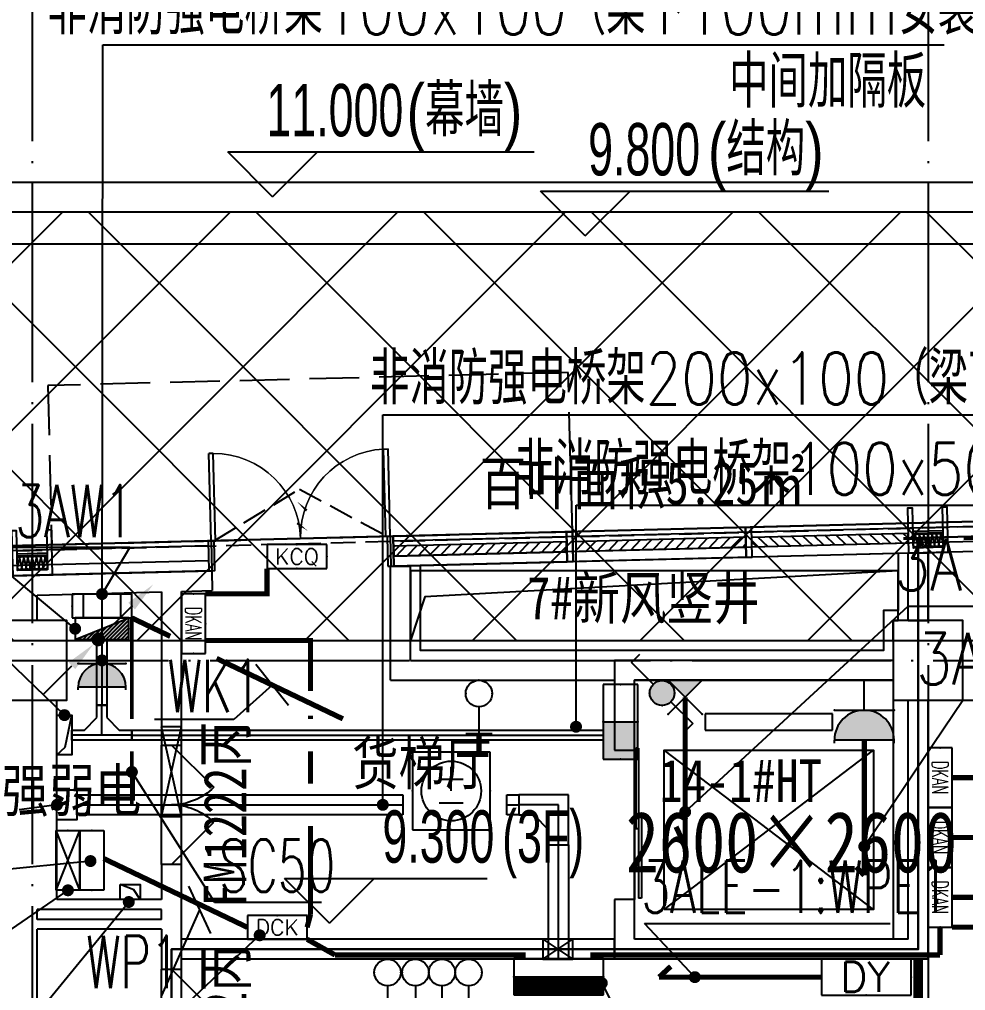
# Model space of a CAD drawing. Extents: x -233336 to 840473, y -28113 to 330904.
# Drawn here: x 32272 to 41776, y 191585 to 201335 of the extents above; entities that cross this region are included whole.
import ezdxf
from ezdxf.enums import TextEntityAlignment as Align
from ezdxf.xclip import XClip

# ---------------------------------------------------------------- set-up
doc = ezdxf.new("R2010")
doc.units = 0
doc.header["$LTSCALE"] = 1000
doc.header["$XCLIPFRAME"] = 2
for name, pattern in [('104-14# 核心筒$0$DOTE', [2.42, 2, -0.2, 0.02, -0.2]), ('14#楼幕墙$0$DASH', [0.35, 0.25, -0.1]), ('DASH', [0.35, 0.25, -0.1]), ('X-104 14#平面$0$$0$DASH', [0.35, 0.25, -0.1]), ('X-104 14#平面$0$DASH', [0.35, 0.25, -0.1])]:
    doc.linetypes.add(name, pattern=pattern)
doc.layers.get('0').update_dxf_attribs({"linetype": 'CONTINUOUS'})
doc.layers.get('Defpoints').update_dxf_attribs({"linetype": 'CONTINUOUS'})
for name, color, linetype in [('104-14# 核心筒$0$02-TEXT_标注', 9, 'CONTINUOUS'), ('104-14# 核心筒$0$A-C_玻璃幕墙', 8, 'CONTINUOUS'), ('104-14# 核心筒$0$A-E_电梯', 8, 'CONTINUOUS'), ('104-14# 核心筒$0$A_AXIS-轴线', 8, '104-14# 核心筒$0$DOTE'), ('104-14# 核心筒$0$A_STR-砌块墙', 7, 'CONTINUOUS'), ('104-14# 核心筒$0$A_STR-砼柱', 8, 'CONTINUOUS'), ('104-14# 核心筒$0$DOOR_FIRE', 8, 'CONTINUOUS'), ('104-14# 核心筒$0$DOOR_FIRE_TEXT', 7, 'CONTINUOUS'), ('14#楼幕墙$0$A-C_玻璃幕墙', 8, 'CONTINUOUS'), ('14#楼幕墙$0$A-C_门', 8, 'CONTINUOUS'), ('CABLETRAY', 130, 'CONTINUOUS'), ('CABLETRAY_DIM', 80, 'CONTINUOUS'), ('CABLETRAY_DOTE', 160, 'CONTINUOUS'), ('DIM-动力', 80, 'CONTINUOUS'), ('DIM-插座', 80, 'CONTINUOUS'), ('DIM-箱柜', 80, 'CONTINUOUS'), ('EQUIP-动力', 80, 'CONTINUOUS'), ('EQUIP-插座', 80, 'CONTINUOUS'), ('EQUIP-照明', 80, 'CONTINUOUS'), ('EQUIP-箱柜', 80, 'CONTINUOUS'), ('LWIRE', 80, 'CONTINUOUS'), ('TEL_LEAD', 80, 'CONTINUOUS'), ('TEL_TEXT', 7, 'CONTINUOUS'), ('WIRE-动力', 50, 'CONTINUOUS'), ('WIRE-动力控制', 160, 'DASH'), ('WIRE-插座', 160, 'CONTINUOUS'), ('X-104 14#平面$0$01-标注_标高', 8, 'CONTINUOUS'), ('X-104 14#平面$0$02-TEXT_房间', 9, 'CONTINUOUS'), ('X-104 14#平面$0$02-TEXT_标注', 9, 'CONTINUOUS'), ('X-104 14#平面$0$A-C_玻璃幕墙', 8, 'CONTINUOUS'), ('X-104 14#平面$0$A-C_窗', 8, 'CONTINUOUS'), ('X-104 14#平面$0$A-C_门', 8, 'CONTINUOUS'), ('X-104 14#平面$0$A-O_屋面', 8, 'CONTINUOUS'), ('X-104 14#平面$0$A-SUR_保温', 8, 'CONTINUOUS'), ('X-104 14#平面$0$A-TECH_电气', 8, 'CONTINUOUS'), ('X-104 14#平面$0$A-TECH_结构', 8, 'CONTINUOUS'), ('X-104 14#平面$0$A_STR-砌块墙', 7, 'CONTINUOUS'), ('X-104 14#平面$0$DUCT-新风管立管', 3, 'CONTINUOUS'), ('X-104 14#平面$0$挡烟垂壁', 5, 'CONTINUOUS')]:
    doc.layers.add(name, color=color, linetype=linetype)
for name, color, linetype, plot in [('104-14# 核心筒$0$04-不打印_辅助线', 8, 'CONTINUOUS', False), ('14#楼幕墙$0$04-不打印_辅助线', 8, 'CONTINUOUS', False), ('X-104 14#平面$0$04-不打印_辅助线', 8, 'CONTINUOUS', False), ('X-104 14#平面$0$降板', 8, 'CONTINUOUS', False)]:
    doc.layers.add(name, color=color, linetype=linetype, plot=plot)
doc.layers.add('X-104 14#平面$0$000套内', color=8, linetype='CONTINUOUS', lineweight=30)
doc.styles.add('104-14# 核心筒$0$_TCH_SPACE', font='STXIHEI.TTF', dxfattribs={"width": 0.8, "height": 5})
doc.styles.add('104-14# 核心筒$0$_TCH_WINDOW', font='STXIHEI.TTF', dxfattribs={"width": 0.8, "height": 3.5})
doc.styles.add('104-14# 核心筒$0$Standard', font='STXIHEI.TTF', dxfattribs={"width": 0.8})
doc.styles.add('_TCH_LABEL', font='COMPLEX', dxfattribs={"bigfont": 'GBCBIG'})
doc.styles.add('_TEL_DIM', font='ROMANS2', dxfattribs={"width": 0.8, "height": 3.5, "bigfont": 'HZDF2'})
doc.styles.get("Standard").update_dxf_attribs({"font": 'GBENOR', "bigfont": 'GBCBIG'})
doc.styles.add('X-104 14#平面$0$_TCH_DIM', font='ros.shx', dxfattribs={"width": 0.8, "bigfont": 'jd.shx'})
doc.styles.add('X-104 14#平面$0$_TCH_SPACE', font='STXIHEI.TTF', dxfattribs={"width": 0.8, "height": 5})
doc.styles.add('X-104 14#平面$0$Standard', font='STXIHEI.TTF', dxfattribs={"width": 0.8})

# ---------------------------------------------------------------- blocks, each defined once
blk = doc.blocks.new('14#楼幕墙$0$A$C678332E3')
blk.add_lwpolyline([(0, 0), (60, 0), (60, 300), (0, 300)], close=True)
blk = doc.blocks.new('14#楼幕墙$0$$LinePat$岩棉板')
at = {"color": 0}
for p, q in [((0, -17), (12, -67)), ((12, -67), (24, -17))]:
    blk.add_line(p, q, dxfattribs=at)
for centre, start, end in [((12, -17), 0, 180), ((0, -67), 270, 0), ((24, -67), 180, 270)]:
    blk.add_arc(centre, 12, start, end, dxfattribs=at)
at = {"layer": 'Defpoints'}
blk.add_point((0, 0.1), dxfattribs=at)
at = {"layer": 'Defpoints', "color": 0}
blk.add_point((24, -84), dxfattribs=at)
blk = doc.blocks.new('*U155')
blk.add_lwpolyline([(300, 0), (0, 0), (0, 150), (300, 150)], close=True)
at = {"color": 8, "xscale": -1.785714284225998, "yscale": 1.782568518697715, "zscale": 1.782568518697715, "rotation": 180}
for p in [(0, 0), (42.9, 0), (85.7, 0), (128.6, 0), (171.4, 0), (214.3, 0), (257.1, 0)]:
    blk.add_blockref('14#楼幕墙$0$$LinePat$岩棉板', p, dxfattribs=at)
blk = doc.blocks.new('14#楼幕墙$0$A$C07E80D9E')
blk.add_lwpolyline([(-350, -50), (-50, -50), (-50, -450), (0, -450), (0, 0), (-400, 0), (-400, -450), (-350, -450)], close=True)
for points in [[(-50, -200), (-350, -200)], [(-50, -220), (-350, -220)]]:
    blk.add_lwpolyline(points)
at = {"layer": '14#楼幕墙$0$A-C_玻璃幕墙', "rotation": 180}
blk.add_blockref('*U155', (-50, -50), dxfattribs=at)
blk = doc.blocks.new('14#楼幕墙$0$A$C140B3602')
for name, p, rotation in [('14#楼幕墙$0$A$C07E80D9E', (24182.5, 16349.2), 180.4441616166542), ('14#楼幕墙$0$A$C07E80D9E', (15182.7, 16279.5), 180.4441616166542), ('14#楼幕墙$0$A$C678332E3', (17152.7, 16294.7), 0.4441616165203613), ('14#楼幕墙$0$A$C678332E3', (18952.6, 16308.7), 0.4441616165203613), ('14#楼幕墙$0$A$C678332E3', (20752.6, 16322.6), 0.4441616165203613), ('14#楼幕墙$0$A$C678332E3', (22552.5, 16336.6), 0.4441616165203613)]:
    blk.add_blockref(name, p, dxfattribs=dict(rotation=rotation))
blk = doc.blocks.new('14#楼幕墙$0$A$C22714246')
at = {"linetype": '14#楼幕墙$0$DASH'}
blk.add_lwpolyline([(1740, 496.5), (870, 0), (0, 496.5)], dxfattribs=at)
at = {"layer": '14#楼幕墙$0$A-C_玻璃幕墙', "color": 1}
blk.add_lwpolyline([(898.6, 122.2, 0, 25, 0), (802.3, 216.5, 0, 0, 0), (900.5, 340.1, 25, 0, 0), (795.7, 422.2, 0, 0, 0)], format="xyseb", dxfattribs=at)
blk = doc.blocks.new('14#楼幕墙$0$$DorLib2D$00000002')
for p, q in [((-0.5, 0), (-0.5, 0.4875)), ((-0.475, 0.4875), (-0.5, 0.4875)), ((-0.475, 0), (-0.475, 0.4875)), ((0.475, 0), (0.475, 0.4875)), ((0.475, 0.4875), (0.5, 0.4875)), ((0.5, 0), (0.5, 0.4875)), ((-0.5, 0), (-0.475, 0)), ((0.5, 0), (0.475, 0))]:
    blk.add_line(p, q)
at = {"lineweight": 13}
for centre, start, end in [((-0.4875, 0), 0, 88.5307), ((0.4875, 0), 91.4693, 180)]:
    blk.add_arc(centre, 0.4875, start, end, dxfattribs=at)
blk = doc.blocks.new('14#楼幕墙')
at = {"layer": '14#楼幕墙$0$A-C_玻璃幕墙'}
for p, q in [((62738.3, 196820), (22065.4, 195794.6)), ((53962.4, 196548.7), (36028.1, 196096.6)), ((53966.1, 196398.8), (36031.8, 195946.7)), ((53968.7, 196298.8), (36034.4, 195846.7)), ((34168.7, 196049.7), (31679.4, 195987)), ((34172.4, 195899.8), (31683.2, 195837)), ((34175, 195799.8), (31685.7, 195737.1))]:
    blk.add_line(p, q, dxfattribs=at)
blk.add_lwpolyline([(120741.8, 216994.6), (99426.9, 222925), (92265.6, 197155.1), (62307.5, 195791.2), (62738.3, 196820), (22065.4, 195794.6), (17309.3, 179208.2), (53491, 179839.8), (52926.6, 177184.7), (83499.8, 178465.9), (82417.6, 175653.6), (109062.3, 173767.9), (119297.3, 188914.5), (117562.9, 189300.5)], close=True, dxfattribs=at)
at = {"layer": '14#楼幕墙$0$A-C_玻璃幕墙', "linetype": '14#楼幕墙$0$DASH', "ltscale": 2}
blk.add_lwpolyline([(37826.2, 196192), (37785.9, 197791.5), (32557.6, 197659.6), (32597.9, 196060.1)], close=True, dxfattribs=at)
at = {"layer": '14#楼幕墙$0$04-不打印_辅助线', "rotation": 181.4441616166519}
blk.add_blockref('14#楼幕墙$0$A$C22714246', (35954.3, 196641.4), dxfattribs=at)
at = {"layer": '14#楼幕墙$0$A-C_玻璃幕墙', "rotation": 1.000000000000248}
blk.add_blockref('14#楼幕墙$0$A$C140B3602', (17309.3, 179208.2), dxfattribs=at)
at = {"layer": '14#楼幕墙$0$A-C_门', "xscale": -1800, "yscale": 1800, "zscale": 100, "rotation": 1.444161616647518}
blk.add_blockref('14#楼幕墙$0$$DorLib2D$00000002', (35097.1, 196123.2), dxfattribs=at)
blk = doc.blocks.new('104-14# 核心筒$0$wrert')
for p, q in [((300, 200), (1900, 2300)), ((300, 2300), (1900, 200)), ((2265, 1890.12), (2100, 1890.12)), ((2100, 1890.12), (2100, 609.88)), ((2265, 609.88), (2265, 1890.12)), ((2100, 609.88), (2265, 609.88))]:
    blk.add_line(p, q)
for points in [[(0, 2600), (2600, 2600), (2600, 0), (0, 0)], [(300, 2300), (1900, 2300), (1900, 200), (300, 200), (300, 2300)]]:
    blk.add_lwpolyline(points, close=True)
blk = doc.blocks.new('104-14# 核心筒$0$$DorLib2D$00000128')
at = {"color": 0}
for points in [[(-0.4909, 0.8502), (-0.4909, 0.7099)], [(0.0491, 0.8502), (-0.4909, 0.8502)], [(0.0491, 0.8502), (0.0491, 0.7099)], [(0.0491, 0.7099), (-0.4909, 0.7099)], [(0.5132, 0.7099), (-0.0268, 0.7099)], [(-0.0268, 0.7099), (-0.0268, 0.5696)], [(0.5132, 0.7099), (0.5132, 0.5696)], [(0.5132, 0.5696), (-0.0268, 0.5696)], [(0.5, 0.5), (-0.5, 0.5)]]:
    blk.add_lwpolyline(points, dxfattribs=at)
blk = doc.blocks.new('104-14# 核心筒$0$$DorLib2D$00000116')
at = {"color": 0}
for p, q in [((-0.5, 0), (-0.1464, 0.3536)), ((0.5, 0), (0.1464, 0.3536))]:
    blk.add_line(p, q, dxfattribs=at)
for centre, start, end in [((-0.5, 0), 0, 45), ((0.5, 0), 135, 180)]:
    blk.add_arc(centre, 0.5, start, end, dxfattribs=at)
blk = doc.blocks.new('_FZHK')
blk.add_lwpolyline([(-0.5, -0.5), (0.5, -0.5), (0.5, 0.5), (-0.5, 0.5)], close=True)
blk = doc.blocks.new('104-14# 核心筒')
at = {"layer": '104-14# 核心筒$0$A-C_玻璃幕墙'}
blk.add_lwpolyline([(82417.6, 175653.6), (83499.8, 178465.9), (52926.6, 177184.7), (53491, 179839.8), (17309.3, 179208.2), (22065.4, 195794.6), (62738.3, 196820), (62307.5, 195791.2), (92265.6, 197155.1), (99426.9, 222925), (120741.8, 216994.6), (117562.9, 189300.5), (119297.3, 188914.5), (109062.3, 173767.9), (82417.6, 175653.6)], dxfattribs=at)
at = {"layer": '104-14# 核心筒$0$A_AXIS-轴线'}
for p, q in [((32400, 228733.6), (32400, 169654.9)), ((41400, 228733.6), (41400, 169654.9)), ((-9370.1, 194900), (120259.9, 194900))]:
    blk.add_line(p, q, dxfattribs=at)
at = {"layer": '104-14# 核心筒$0$A_STR-砌块墙'}
for p, q in [((32347.5, 195753.7), (33797.5, 195790.3)), ((33797.5, 195790.3), (34204.9, 195800.6)), ((34204.9, 195800.6), (34210, 195600.6)), ((31655.8, 195736.3), (32347.5, 195753.7)), ((32450, 195556.3), (33700, 195587.8)), ((33700, 195587.8), (33700, 194050)), ((33900, 195592.8), (34210, 195600.6)), ((33900, 194050), (33900, 195592.8)), ((32450, 195300), (32450, 195556.3)), ((41050, 194900), (38250, 194900)), ((38250, 194900), (38250, 194000)), ((41050, 194700), (38450, 194700)), ((38450, 194000), (38450, 194700)), ((32650, 192500), (32650, 194500)), ((41200, 192100), (41200, 194500)), ((41400, 191900), (41400, 194500)), ((33700, 194050), (33900, 194050)), ((38250, 194000), (38450, 194000)), ((33900, 192850), (33700, 192850)), ((33700, 192850), (33700, 192500)), ((33900, 192450), (33900, 192850)), ((33700, 192500), (32650, 192500)), ((38450, 192500), (38250, 192500)), ((38250, 192500), (38250, 191900)), ((38450, 192100), (38450, 192500)), ((33700, 192400), (32450, 192400)), ((32450, 192300), (32450, 192400)), ((33700, 192300), (33700, 192400)), ((33900, 192250), (33900, 192450)), ((33700, 192300), (32450, 192300)), ((33700, 192200), (32450, 192200)), ((32450, 190300), (32450, 192200)), ((33700, 192200), (33700, 191800)), ((33900, 191800), (33900, 192250)), ((41200, 192100), (38450, 192100)), ((41400, 191900), (38250, 191900)), ((33700, 191800), (33900, 191800))]:
    blk.add_line(p, q, dxfattribs=at)
at = {"layer": '104-14# 核心筒$0$DOOR_FIRE'}
for p, q in [((33700, 192850), (33700, 194050)), ((33900, 192850), (33900, 194050)), ((33700, 190600), (33700, 191800)), ((33900, 190600), (33900, 191800))]:
    blk.add_line(p, q, dxfattribs=at)
at = {"layer": '104-14# 核心筒$0$A-E_电梯', "rotation": 90}
blk.add_blockref('104-14# 核心筒$0$wrert', (41050, 192100), dxfattribs=at)
at = {"layer": '104-14# 核心筒$0$A-E_电梯', "xscale": 1500, "yscale": -200, "zscale": 200, "rotation": 89.9999999999988}
blk.add_blockref('104-14# 核心筒$0$$DorLib2D$00000128', (38350, 193250), dxfattribs=at)
at = {"layer": '104-14# 核心筒$0$A_STR-砼柱', "xscale": 700, "yscale": 800, "zscale": 800}
for p in [(32400, 194900), (41400, 194900)]:
    blk.add_blockref('_FZHK', p, dxfattribs=at)
at = {"layer": '104-14# 核心筒$0$DOOR_FIRE'}
ref = blk.add_blockref('104-14# 核心筒$0$$DorLib2D$00000116', (33800, 193450), dxfattribs=dict(at, xscale=1200, yscale=-1200, zscale=200, rotation=90.00000000036394))
ref.add_attrib('A', 'FM1222丙', (34550.8, 192425.9), dxfattribs={"layer": '104-14# 核心筒$0$DOOR_FIRE_TEXT', "height": 428.14, "rotation": 90, "style": '104-14# 核心筒$0$_TCH_WINDOW', "width": 0.8})
ref = blk.add_blockref('104-14# 核心筒$0$$DorLib2D$00000116', (33800, 191200), dxfattribs=dict(at, xscale=1200, yscale=-1200, zscale=200, rotation=90.00000000036401))
ref.add_attrib('A', 'FM1222丙', (34550.8, 190175.9), dxfattribs={"layer": '104-14# 核心筒$0$DOOR_FIRE_TEXT', "height": 428.14, "rotation": 90, "style": '104-14# 核心筒$0$_TCH_WINDOW', "width": 0.8})
at = {"layer": '104-14# 核心筒$0$02-TEXT_标注', "style": '104-14# 核心筒$0$Standard', "width": 0.8}
for s, p in [('强弱电', (32096.3, 193380.6)), ('14-1#HT', (38701.9, 193478.8))]:
    blk.add_text(s, height=428.14, dxfattribs=at).set_placement(p)
at = {"layer": '104-14# 核心筒$0$04-不打印_辅助线', "style": '104-14# 核心筒$0$_TCH_SPACE', "width": 0.8}
blk.add_text('2600×2600', height=611.63, dxfattribs=at).set_placement((38363.2, 192771.6))
blk = doc.blocks.new('*U61')
h = blk.add_hatch()
h.set_pattern_fill('ANSI31', color=256, scale=50)
h.set_pattern_definition([(45, (-56212.376, 120006.8), (-56.1266, 56.1266), [])])
h.paths.add_polyline_path([(-1740, 100), (0, 100), (0, 200), (-1740, 200)])
for points in [[(-1740, 0), (0, 0), (0, 300), (-1740, 300)], [(-1740, 100), (0, 100), (0, 200), (-1740, 200)]]:
    blk.add_lwpolyline(points, close=True)
blk = doc.blocks.new('*U62')
h = blk.add_hatch()
h.set_pattern_fill('ANSI31', color=256, scale=50)
h.set_pattern_definition([(45, (-56042.376, 120006.8), (-56.1266, 56.1266), [])])
h.paths.add_polyline_path([(-1570, 100), (0, 100), (0, 200), (-1570, 200)])
for points in [[(-1570, 0), (0, 0), (0, 300), (-1570, 300)], [(-1570, 100), (0, 100), (0, 200), (-1570, 200)]]:
    blk.add_lwpolyline(points, close=True)
blk = doc.blocks.new('*U98')
blk.add_lwpolyline([(200, 0), (200, 900), (0, 900), (0, 0), (200, 0), (0, 900), (0, 0), (200, 900)])
blk = doc.blocks.new('*U95')
blk.add_lwpolyline([(200, 0), (200, 300), (0, 300), (0, 0), (200, 0), (0, 300), (0, 0), (200, 300)])
blk = doc.blocks.new('X-104 14#平面$0$dd')
at = {"layer": 'X-104 14#平面$0$A-TECH_电气'}
blk.add_blockref('*U98', (33762.7, -105765.6), dxfattribs=at)
at = {"layer": 'X-104 14#平面$0$A-TECH_电气', "rotation": 270}
blk.add_blockref('*U95', (37594.1, -107000), dxfattribs=at)
blk = doc.blocks.new('X-104 14#平面$0$$DorLib2D$00000002')
for p, q in [((-0.5, 0), (-0.5, 0.4875)), ((-0.475, 0.4875), (-0.5, 0.4875)), ((-0.475, 0), (-0.475, 0.4875)), ((0.475, 0), (0.475, 0.4875)), ((0.475, 0.4875), (0.5, 0.4875)), ((0.5, 0), (0.5, 0.4875)), ((-0.5, 0), (-0.475, 0)), ((0.5, 0), (0.475, 0))]:
    blk.add_line(p, q)
at = {"lineweight": 13}
for centre, start, end in [((-0.4875, 0), 0, 88.5307), ((0.4875, 0), 91.4693, 180)]:
    blk.add_arc(centre, 0.4875, start, end, dxfattribs=at)
blk = doc.blocks.new('X-104 14#平面')
at = {"layer": 'X-104 14#平面$0$降板'}
h = blk.add_hatch(dxfattribs=at)
h.set_pattern_fill('ANSI37', color=256, scale=750)
h.set_pattern_definition([(45, (0, 0), (-841.899, 841.899), []), (135, (0, 0), (-841.899, -841.899), [])])
h.paths.add_polyline_path([(89162.1, 208711.5), (77269.5, 199400), (23400, 199400), (23400, 195100), (77400, 195100), (77400, 194900), (95400, 194900), (95400, 203900.1), (95192.4, 203900), (96001.6, 206808.6)])
blk.add_line((32050, 194900), (32750, 194900))
at = {"layer": 'X-104 14#平面$0$000套内'}
blk.add_lwpolyline([(59650, 177616.6), (53113.6, 177342.7), (53676.9, 179993), (17509.3, 179361.7), (21061.6, 191750), (22050, 191750), (22050, 186000), (23450, 186000), (23450, 184600), (29250, 184600), (29250, 186000), (33800, 186000), (33800, 192000), (41300, 192000), (41300, 196129.5), (59650, 196592.1)], close=True, dxfattribs=at)
at = {"layer": 'X-104 14#平面$0$01-标注_标高'}
for p, q in [((34816, 199554.5), (34366, 200004.5)), ((34366, 200004.5), (37441.2, 200004.5)), ((34816, 199554.5), (35266, 200004.5)), ((37956, 199162), (37506, 199612)), ((37506, 199612), (40402.5, 199612)), ((37956, 199162), (38406, 199612)), ((35386.5, 192262), (34936.5, 192712)), ((34936.5, 192712), (36971.3, 192712)), ((35386.5, 192262), (35836.5, 192712))]:
    blk.add_line(p, q, dxfattribs=at)
at = {"layer": 'X-104 14#平面$0$04-不打印_辅助线'}
blk.add_lwpolyline([(89162.1, 208711.5), (77269.5, 199400), (23400, 199400), (23400, 195100), (77400, 195100), (77400, 194900), (95400, 194900), (95400, 203900.1), (95192.4, 203900), (96001.6, 206808.6)], close=True, dxfattribs=at)
at = {"layer": 'X-104 14#平面$0$A-C_玻璃幕墙'}
for points in [[(82417.6, 175653.6), (83499.8, 178465.9), (52926.6, 177184.7), (53491, 179839.8), (17309.3, 179208.2), (22065.4, 195794.6), (62738.3, 196820), (62307.5, 195791.2), (92265.6, 197155.1), (99426.9, 222925), (120741.8, 216994.6), (117562.9, 189300.5), (119297.3, 188914.5), (109062.3, 173767.9), (82417.6, 175653.6)], [(34197.4, 196100.5), (34204.9, 195800.6)], [(35996.8, 196145.8), (36004.4, 195845.9)]]:
    blk.add_lwpolyline(points, dxfattribs=at)
at = {"layer": 'X-104 14#平面$0$A-O_屋面', "ltscale": 5}
blk.add_line((8392.2, 199700), (67250, 199700), dxfattribs=at)
blk.add_lwpolyline([(67250, 199080), (23400, 199080)], dxfattribs=at)
at = {"layer": 'X-104 14#平面$0$A-SUR_保温'}
blk.add_lwpolyline([(41100, 195979.4), (41100, 195400), (40950, 195400), (40950, 195000), (36300, 195000), (36300, 195845.9)], dxfattribs=at)
at = {"layer": 'X-104 14#平面$0$A-TECH_结构', "linetype": 'X-104 14#平面$0$$0$DASH'}
blk.add_lwpolyline([(108910.7, 174079.4), (118802, 188717.3), (117234.1, 189066.3), (120414.6, 216774.3), (99635.6, 222555.6), (95312.9, 207000.2), (89162.1, 208711.5), (77269.5, 199400), (8635.1, 199400), (5919.8, 186625.4), (-2502.5, 188415.7), (-5635.8, 173674.9), (40532.1, 175690.6), (40199.6, 173602.3), (83848.5, 175853.1)], close=True, dxfattribs=at)
blk.add_lwpolyline([(82521.6, 175784.7), (83573.8, 178519), (52988.9, 177237.3), (53553, 179890.9), (17376, 179259.4), (22103.3, 195745.6), (62662.4, 196768.1), (62230.9, 195737.7), (92304.1, 197106.8), (95072, 207067.2)], dxfattribs=at)
at = {"layer": 'X-104 14#平面$0$A_STR-砌块墙'}
for p, q in [((41200, 195300), (41200, 195979.4)), ((41200, 195979.4), (41400, 195979.4)), ((41400, 195300), (41400, 195979.4)), ((36000, 194700), (36000, 195845.9)), ((36000, 195845.9), (36200, 195845.9)), ((36200, 194900), (36200, 195845.9)), ((41200, 195300), (41400, 195300)), ((36200, 194900), (38250, 194900)), ((38250, 194900), (38250, 194700)), ((36000, 194700), (38250, 194700)), ((38250, 192100), (33900, 192100)), ((33900, 191900), (33900, 192100)), ((38250, 191900), (38250, 192100)), ((38250, 191900), (33900, 191900))]:
    blk.add_line(p, q, dxfattribs=at)
at = {"layer": 'X-104 14#平面$0$DUCT-新风管立管'}
blk.add_lwpolyline([(41100, 195800), (36200, 195800), (36200, 195100), (41050, 195100), (41050, 195300), (41100, 195300), (41100, 195800), (36344.6, 195537.4), (36200, 195100)], dxfattribs=at)
at = {"layer": 'X-104 14#平面$0$挡烟垂壁', "linetype": 'X-104 14#平面$0$DASH', "ltscale": 2, "const_width": 100}
blk.add_lwpolyline([(41300, 191900), (41300, 186300)], dxfattribs=at)
ref = blk.add_blockref('104-14# 核心筒', (0, 0))
XClip(ref).set_block_clipping_path([(-38664.3623821461, -25500), (139216.5485069363, 330900)])
for name, p in [('X-104 14#平面$0$dd', (-62.7, 299100)), ('14#楼幕墙', (0, 0))]:
    blk.add_blockref(name, p)
at = {"layer": 'X-104 14#平面$0$A-C_窗', "xscale": -1, "rotation": 1.444161616549531}
blk.add_blockref('*U62', (39633.2, 195937.4), dxfattribs=at)
at = {"layer": 'X-104 14#平面$0$A-C_窗', "rotation": 1.444161616544131}
for p in [(37773.8, 195890.5), (39573.2, 195935.9)]:
    blk.add_blockref('*U61', p, dxfattribs=at)
at = {"layer": 'X-104 14#平面$0$A-C_门', "xscale": 1800, "yscale": 1800, "zscale": 100, "rotation": 1.444161616647469}
blk.add_blockref('X-104 14#平面$0$$DorLib2D$00000002', (35097.1, 196123.2), dxfattribs=at)
at = {"layer": 'X-104 14#平面$0$01-标注_标高', "color": 7, "style": 'X-104 14#平面$0$_TCH_DIM'}
for s, height, width, p in [('11.000', 525, 0.64, (34754, 200162)), ('(幕墙)', 520.93, 0.8, (36161, 200162)), ('9.800', 525, 0.64, (37985, 199769.5)), ('(结构)', 520.93, 0.8, (39188, 199769.5)), ('9.300', 525, 0.64, (35918.3, 192869.5)), ('(3F)', 525, 0.64, (37121.3, 192869.5))]:
    blk.add_text(s, height=height, dxfattribs=dict(at, width=width)).set_placement(p)
at = {"layer": 'X-104 14#平面$0$02-TEXT_房间', "style": 'X-104 14#平面$0$_TCH_SPACE', "width": 0.8}
blk.add_text('货梯厅', height=428.14, dxfattribs=at).set_placement((35613.5, 193652.1))
at = {"layer": 'X-104 14#平面$0$02-TEXT_标注', "style": 'X-104 14#平面$0$Standard', "width": 0.8}
blk.add_text('7#新风竖井', height=428.14, dxfattribs=at).set_placement((37371.8, 195313.6))
at = {"layer": 'X-104 14#平面$0$04-不打印_辅助线', "style": 'X-104 14#平面$0$Standard', "width": 0.8}
blk.add_text('百叶面积5.25㎡', height=428.14, dxfattribs=at).set_placement((36895.1, 196465))
blk = doc.blocks.new('*X5')
at = {"color": 0}
for p, q in [((-250, 32.8), (-182.8, 100)), ((-250, 68.2), (-218.2, 100)), ((-247.5, 0), (-147.5, 100)), ((-212.1, 0), (-112.1, 100)), ((-176.8, 0), (-76.8, 100)), ((-141.4, 0), (-41.4, 100)), ((-106.1, 0), (-6.1, 100)), ((-70.7, 0), (29.3, 100)), ((-35.4, 0), (64.6, 100)), ((0, 0), (100, 100)), ((35.4, 0), (135.4, 100)), ((70.7, 0), (170.7, 100)), ((106.1, 0), (206.1, 100)), ((141.4, 0), (241.4, 100)), ((176.8, 0), (250, 73.2)), ((212.1, 0), (250, 37.9)), ((247.5, 0), (250, 2.5))]:
    blk.add_line(p, q, dxfattribs=at)
blk = doc.blocks.new('$equip$00001414')
for p, q in [((0.75, 0.6), (-0.75, 0.6)), ((-0.75, 0.6), (-0.75, 0)), ((0.75, 0), (0.75, 0.6)), ((-0.75, 0.3), (0.75, 0.3)), ((-0.75, 0), (0.75, 0))]:
    blk.add_line(p, q)
at = {"const_width": 0.3}
blk.add_lwpolyline([(-0.75, 0.15), (0.75, 0.15)], dxfattribs=at)
for p in [(0, 0.6), (-0.75, 0.3), (0.75, 0.3), (0, 0)]:
    blk.add_point(p)
at = {"xscale": 0.00300000000061118, "yscale": 0.00300000000061118, "zscale": 0.00300000000061118}
blk.add_blockref('*X5', (0, 0), dxfattribs=at)
at = {"style": '_TCH_LABEL', "flags": 9}
blk.add_attdef('A', (0, 0), '', height=0.00002, dxfattribs=at)
blk = doc.blocks.new('$equip$00001344')
for p, q in [((0.65, 0.65), (-0.65, 0.65)), ((-0.65, 0.65), (-0.65, -0.65)), ((0.65, -0.65), (0.65, 0.65)), ((0, 0), (0, 0.4)), ((-0.2, 0.2), (0.2, 0.2)), ((-0.2, -0.2), (0.2, -0.2)), ((-0.65, -0.65), (0.65, -0.65))]:
    blk.add_line(p, q)
blk.add_circle((0, 0), 0.5)
for p in [(0, 0.65), (-0.65, 0), (0.65, 0), (0, -0.65)]:
    blk.add_point(p)
at = {"flags": 9}
blk.add_attdef('A', (0, 0), '', height=0.00002, dxfattribs=at)
blk = doc.blocks.new('$equip$00002672')
for p, q in [((0.222, 0.889), (-0.222, 0.889)), ((0, 0.444), (0, 0.889))]:
    blk.add_line(p, q)
blk.add_circle((0, 0.222), 0.222)
for p in [(0, 0.889), (-0.222, 0.222), (0.222, 0.222), (0, 0)]:
    blk.add_point(p)
at = {"color": 7, "style": '_TEL_DIM', "flags": 1}
for tag in ['A', 'REMARK']:
    blk.add_attdef(tag, text='', height=0.00002, dxfattribs=at).set_placement((0, 0), align=Align.MIDDLE_CENTER)
blk = doc.blocks.new('*X30')
at = {"color": 0}
for p, q in [((35.4, 0), (225.6, 190.2)), ((-106.1, 0), (-10.1, 96)), ((-70.7, 0), (48.8, 119.5)), ((-35.4, 0), (107.7, 143.1)), ((0, 0), (166.7, 166.7)), ((70.7, 0), (250, 179.3)), ((106.1, 0), (250, 143.9)), ((141.4, 0), (250, 108.6)), ((-247.5, 0), (-245.8, 1.7)), ((-212.1, 0), (-186.9, 25.2)), ((-176.8, 0), (-128, 48.8)), ((-141.4, 0), (-69, 72.4)), ((176.8, 0), (250, 73.2)), ((212.1, 0), (250, 37.9)), ((247.5, 0), (250, 2.5))]:
    blk.add_line(p, q, dxfattribs=at)
blk = doc.blocks.new('$equip$00001425')
for p, q in [((-0.75, 0), (0.75, 0.6)), ((0.75, 0.6), (-0.75, 0.6)), ((-0.75, 0.6), (-0.75, 0)), ((0.75, 0), (0.75, 0.6)), ((-0.75, 0), (0.75, 0))]:
    blk.add_line(p, q)
for p in [(0, 0.6), (-0.75, 0.3), (0.75, 0.3), (0, 0)]:
    blk.add_point(p)
blk.add_solid([(-0.75, 0), (0.75, 0), (0.75, 0.6)])
at = {"xscale": 0.00300000000061118, "yscale": 0.00300000000061118, "zscale": 0.00300000000061118}
blk.add_blockref('*X30', (0, 0), dxfattribs=at)
at = {"style": '_TCH_LABEL', "flags": 9}
blk.add_attdef('A', (0, 0), '', height=0.00002, dxfattribs=at)
blk = doc.blocks.new('$equip$00001418')
for p, q in [((-0.292, 1.25), (-0.292, 0)), ((0.292, 1.25), (-0.292, 1.25)), ((0.292, 0), (0.292, 1.25)), ((-0.292, 0.625), (0.292, 0.625)), ((-0.292, 0), (0.292, 0))]:
    blk.add_line(p, q)
for p in [(0, 1.25), (-0.292, 0.625), (0.292, 0.625), (0, 0)]:
    blk.add_point(p)
blk.add_solid([(-0.292, 0.625), (0.292, 0.625), (-0.292, 0), (0.292, 0)])
at = {"style": '_TCH_LABEL', "flags": 9}
blk.add_attdef('A', (0, 0), '', height=0.00002, dxfattribs=at)
blk = doc.blocks.new('$equip$00001237')
for p, q in [((-0.5, 1.05), (-0.5, 1)), ((-0.5, 1), (0.5, 1)), ((0.5, 1.05), (0.5, 1)), ((0.5, 0.5), (-0.5, 0.5)), ((0, 0.5), (0, 0))]:
    blk.add_line(p, q)
blk.add_arc((0, 1), 0.5, 180, 0)
for p in [(0, 1), (-0.5, 0.5), (0.5, 0.5), (0, 0)]:
    blk.add_point(p)
for points in [[(0.433, 0.75), (-0.433, 0.75), (0.5, 1), (-0.5, 1)], [(0.25, 0.567), (-0.25, 0.567), (0.433, 0.75), (-0.433, 0.75)], [(0, 0.5), (0, 0.5), (0.25, 0.567), (-0.25, 0.567)]]:
    blk.add_solid(points)
at = {"flags": 9}
blk.add_attdef('A', (0, 0), '', height=0.00002, dxfattribs=at)
blk = doc.blocks.new('$equip$00001154')
for p, q in [((0, 0.283), (0, -0.283)), ((0, 0.283), (0.566, -0.283)), ((0.566, 0.283), (0, -0.283))]:
    blk.add_line(p, q)
for p in [(0.566, 0.283), (0, 0.004), (0.283, 0), (0.566, -0.283)]:
    blk.add_point(p)
blk.add_solid([(0, -0.283), (0.283, 0), (0, 0.283)])
at = {"layer": 'TEL_TEXT', "style": '_TEL_DIM', "flags": 1}
blk.add_attdef('A', text='', height=0.00002, dxfattribs=at).set_placement((0, 0), align=Align.MIDDLE_CENTER)
blk = doc.blocks.new('$equip$00001208')
for p, q in [((0.147, 0.356), (0.512, 0.72)), ((0.512, 0.72), (0.653, 0.579)), ((-0.147, 0.061), (-0.512, -0.304)), ((-0.512, -0.304), (-0.653, -0.162))]:
    blk.add_line(p, q)
blk.add_circle((0, 0.208), 0.208)
for points in [[(-0.104, 0.389), (0.104, 0.389), (-0.18, 0.312), (0.18, 0.312)], [(0, 0.417), (0, 0.417), (-0.104, 0.389), (0.104, 0.389)], [(-0.18, 0.312), (0.18, 0.312), (-0.208, 0.208), (0.208, 0.208)], [(-0.18, 0.104), (0.18, 0.104), (-0.208, 0.208), (0.208, 0.208)], [(-0.104, 0.028), (0.104, 0.028), (-0.18, 0.104), (0.18, 0.104)], [(0, 0), (0, 0), (-0.104, 0.028), (0.104, 0.028)]]:
    blk.add_solid(points)
at = {"layer": 'EQUIP-照明'}
for p in [(0, 0.417), (-0.208, 0.208), (0.208, 0.208), (0, 0)]:
    blk.add_point(p, dxfattribs=at)
at = {"layer": 'EQUIP-照明', "flags": 9}
blk.add_attdef('A', (0, 0), '', height=0.00002, dxfattribs=at)
blk = doc.blocks.new('$equip$00001424')
for p, q in [((-0.75, 0), (0.75, 0.6)), ((-0.75, 0.6), (0.75, 0)), ((0.75, 0.6), (-0.75, 0.6)), ((-0.75, 0.6), (-0.75, 0)), ((0.75, 0), (0.75, 0.6)), ((-0.75, 0), (0.75, 0))]:
    blk.add_line(p, q)
for p in [(0, 0.6), (-0.75, 0.3), (0.75, 0.3), (0, 0)]:
    blk.add_point(p)
at = {"style": '_TCH_LABEL', "flags": 9}
blk.add_attdef('A', (0, 0), '', height=0.00002, dxfattribs=at)
blk = doc.blocks.new('$equip$00001413')
for p, q in [((0.75, 0.6), (-0.75, 0.6)), ((-0.75, 0.6), (-0.75, 0)), ((0.75, 0), (0.75, 0.6)), ((-0.75, 0), (0.75, 0))]:
    blk.add_line(p, q)
for p in [(0, 0.6), (-0.75, 0.3), (0.75, 0.3), (0, 0)]:
    blk.add_point(p)
at = {"style": '_TCH_LABEL', "flags": 9}
blk.add_attdef('A', (0, 0), '', height=0.00002, dxfattribs=at)
blk = doc.blocks.new('$equip$00001428')
for p, q in [((0.75, 0.6), (-0.75, 0.6)), ((-0.75, 0.6), (-0.75, 0)), ((-0.469, 0.6), (-0.469, 0)), ((0.469, 0.6), (0.469, 0)), ((0.75, 0), (0.75, 0.6)), ((-0.75, 0), (0.75, 0))]:
    blk.add_line(p, q)
for p in [(0, 0.6), (-0.75, 0.3), (0.75, 0.3), (0, 0)]:
    blk.add_point(p)
at = {"style": '_TCH_LABEL', "flags": 9}
blk.add_attdef('A', (0, 0), '', height=0.00002, dxfattribs=at)
blk = doc.blocks.new('$TelecSys$00000081')
for p, q in [((0.104, 0.104), (0.104, 0.104)), ((-0.104, -0.104), (-0.104, -0.104)), ((-1.15, -1.15), (-0.55, -0.55))]:
    blk.add_line(p, q)
at = {"const_width": 0.142}
blk.add_lwpolyline([(0.071, 0, 1), (-0.071, 0, 1)], format="xyb", close=True, dxfattribs=at)
blk.add_solid([(-0.62, -0.48), (-0.48, -0.62), (-0.1, -0.1)])
at = {"width": 0.8, "flags": 9}
blk.add_attdef('A', (0, 0), '', height=0.00002, rotation=180, dxfattribs=at)
blk = doc.blocks.new('$TelecSys$00000079')
for p, q in [((0.7, 0.7), (0, 0)), ((0.104, 0.104), (0.104, 0.104)), ((-0.104, -0.104), (-0.104, -0.104))]:
    blk.add_line(p, q)
at = {"const_width": 0.142}
blk.add_lwpolyline([(-0.071, 0, 1), (0.071, 0, 1)], format="xyb", close=True, dxfattribs=at)
blk.add_solid([(0.63, 0.77), (0.77, 0.63), (1.15, 1.15)])
at = {"width": 0.8, "flags": 9}
blk.add_attdef('A', (0, 0), '', height=0.00002, dxfattribs=at)
blk = doc.blocks.new('$equip$00001816')
for p, q in [((0.75, 0.6), (-0.75, 0.6)), ((-0.75, 0.6), (-0.75, 0)), ((0.75, 0), (0.75, 0.6)), ((-0.75, 0), (0.75, 0))]:
    blk.add_line(p, q)
for p in [(0, 0.6), (-0.75, 0.3), (0.75, 0.3), (0, 0)]:
    blk.add_point(p)
at = {"color": 7, "style": '_TEL_DIM'}
blk.add_attdef('$TEXT$', text='', height=0.4, dxfattribs=at).set_placement((0, 0.3), align=Align.MIDDLE_CENTER)
at = {"color": 7, "style": '_TEL_DIM', "flags": 1}
blk.add_attdef('A', text='', height=0.00002, dxfattribs=at).set_placement((0, 0), align=Align.MIDDLE_CENTER)
blk = doc.blocks.new('$equip_U$00000398(HT0787)')
at = {"color": 3}
for p, q in [((0.75, 0.6), (-0.75, 0.6)), ((-0.75, 0.6), (-0.75, 0)), ((0.75, 0), (0.75, 0.6)), ((-0.75, 0), (0.75, 0))]:
    blk.add_line(p, q, dxfattribs=at)
for p in [(0, 0.6), (-0.75, 0.3), (0.75, 0.3)]:
    blk.add_point(p)
at = {"color": 7, "style": '_TEL_DIM'}
blk.add_attdef('$TEXT$', text='', height=0.5, dxfattribs=at).set_placement((0.016, 0.296), align=Align.MIDDLE_CENTER)
at = {"color": 7, "style": '_TEL_DIM', "flags": 1}
for tag in ['A', 'REMARK']:
    blk.add_attdef(tag, text='', height=0.000025, dxfattribs=at).set_placement((0, 0), align=Align.MIDDLE_CENTER)

msp = doc.modelspace()

# ---------------------------------------------------------------- linework, layer by layer
at = {"layer": 'CABLETRAY'}
for p, q in [((33050, 194450.5), (33050, 195110)), ((33050, 195110), (33150, 195110)), ((33150, 195110), (33150, 194450.5)), ((33150, 194450.5), (33050, 194450.5)), ((33050, 194325.5), (33050, 194450.5)), ((33050, 194450.5), (33150, 194450.5)), ((33150, 194450.5), (33150, 194325.5)), ((32925, 194200.5), (33050, 194325.5)), ((33150, 194325.5), (33275, 194200.5)), ((32800, 194100.5), (32800, 194200.5)), ((32800, 194200.5), (32925, 194200.5)), ((33275, 194200.5), (33400, 194200.5)), ((33400, 194100.5), (33400, 194200.5)), ((33400, 194200.5), (38134.8, 194200.5)), ((33400, 194200.5), (33400, 194100.5)), ((38134.8, 194200.5), (38134.8, 194100.5)), ((33400, 194100.5), (32800, 194100.5)), ((38134.8, 194100.5), (33400, 194100.5)), ((32850, 193350), (32850, 193550)), ((32850, 193550), (32970.1, 193550)), ((32970.1, 193550), (32970.1, 193350)), ((32970.1, 193350), (32970.1, 193550)), ((32970.1, 193550), (36123.5, 193550)), ((36123.5, 193550), (36123.5, 193350)), ((37167.3, 193350), (37167.3, 193550)), ((37167.3, 193550), (37288.2, 193550)), ((37288.2, 193550), (37288.2, 193350)), ((37788.2, 193550), (37288.2, 193550)), ((37288.2, 193550), (37288.2, 193350)), ((37788.2, 193050), (37788.2, 193550)), ((32970.1, 193350), (32850, 193350)), ((36123.5, 193350), (32970.1, 193350)), ((37288.2, 193350), (37167.3, 193350)), ((37288.2, 193350), (37438.2, 193350)), ((37438.2, 193350), (37588.2, 193200)), ((37588.2, 193200), (37588.2, 193050)), ((37588.2, 193050), (37788.2, 193050)), ((37588.2, 191904), (37588.2, 193050)), ((37588.2, 193050), (37788.2, 193050)), ((37788.2, 193050), (37788.2, 191904)), ((37788.2, 191904), (37588.2, 191904))]:
    msp.add_line(p, q, dxfattribs=at)
at = {"layer": 'CABLETRAY_DIM'}
for p, q in [((33102.2, 194900), (33109.1, 201079)), ((33109.1, 201079), (41562, 201079)), ((35922.3, 193450), (35922.3, 197365.7)), ((35922.3, 197365.7), (44801.2, 197365.7)), ((37863.2, 194233.9), (37863.2, 196458.4)), ((37863.2, 196458.4), (45974.2, 196458.4)), ((32650, 193450), (32269.6, 193398.7))]:
    msp.add_line(p, q, dxfattribs=at)
at = {"layer": 'CABLETRAY_DIM', "const_width": 60}
for points in [[(33102.2, 194870, 1), (33102.3, 194930, 1)], [(37863.2, 194203.9, 1), (37863.2, 194263.9, 1)], [(32679.7, 193454, 1), (32620.3, 193446, 1)], [(35922.3, 193420, 1), (35922.3, 193480, 1)]]:
    msp.add_lwpolyline(points, format="xyb", close=True, dxfattribs=at)
at = {"layer": 'CABLETRAY_DOTE'}
for p, q in [((33100, 195110), (33100, 194450.5)), ((33100, 194150.5), (33100, 194450.5)), ((33400, 194150.5), (32800, 194150.5)), ((33400, 194150.5), (38134.8, 194150.5)), ((32850, 193450), (32970.1, 193450)), ((32970.1, 193450), (36123.5, 193450)), ((37167.3, 193450), (37288.2, 193450)), ((37688.2, 193450), (37288.2, 193450)), ((37688.2, 193050), (37688.2, 193450)), ((37688.2, 191904), (37688.2, 193050))]:
    msp.add_line(p, q, dxfattribs=at)
at = {"layer": 'DIM-动力', "color": 80}
for p, q in [((33402.2, 193779.8), (34231.9, 192472.5)), ((34231.9, 192472.5), (35305.2, 192472.5)), ((34685.5, 192140), (32151, 189758.3))]:
    msp.add_line(p, q, dxfattribs=at)
at = {"layer": 'DIM-动力', "color": 80, "const_width": 60}
for points in [[(33386.1, 193805.2, 1), (33418.3, 193754.5, 1)], [(34707.4, 192160.5, 1), (34663.7, 192119.5, 1)]]:
    msp.add_lwpolyline(points, format="xyb", close=True, dxfattribs=at)
at = {"layer": 'DIM-插座', "color": 80}
for p, q in [((38959.8, 193378.3), (41200, 195444.4)), ((41200, 195444.4), (44312.7, 195444.4)), ((34975.3, 194447.6), (34647.1, 194857.4)), ((40758.1, 193031.7), (41750, 194500)), ((41750, 194500), (44588.2, 194500)), ((33971.6, 192632.6), (34193.4, 192156.7)), ((39056.5, 191720), (38550.6, 192260.1)), ((38550.6, 192260.1), (41019.2, 192260.1))]:
    msp.add_line(p, q, dxfattribs=at)
for points in [[(34811.2, 194652.5), (34425.4, 194306.6)], [(34425.4, 194306.6), (33628.3, 194306.6)], [(34082.5, 192394.6), (33700, 191535.4)]]:
    msp.add_lwpolyline(points, dxfattribs=at)
at = {"layer": 'DIM-插座', "color": 80, "const_width": 60}
for points in [[(38937.7, 193357.9, 1), (38981.8, 193398.6, 1)], [(40741.3, 193006.9, 1), (40774.9, 193056.6, 1)], [(39077, 191698.1, 1), (39036, 191741.9, 1)]]:
    msp.add_lwpolyline(points, format="xyb", close=True, dxfattribs=at)
at = {"layer": 'DIM-箱柜'}
for p, q in [((32832.2, 195218), (31823, 196053.1)), ((32725, 194350.5), (31665, 195370.8)), ((32986.5, 192885.4), (31635.8, 192748.5)), ((32760, 192591.8), (31795.1, 191930.8)), ((33370.8, 192474.2), (32250, 191104.4)), ((38122.3, 191660), (38742.4, 190435.4))]:
    msp.add_line(p, q, dxfattribs=at)
at = {"layer": 'DIM-箱柜', "const_width": 60}
for points in [[(32855.3, 195198.9, 1), (32809.1, 195237.1, 1)], [(32746.6, 194329.7, 1), (32703.4, 194371.3, 1)], [(33016.3, 192888.4, 1), (32956.6, 192882.3, 1)], [(32784.7, 192608.8, 1), (32735.3, 192574.9, 1)], [(33389.8, 192497.4, 1), (33351.8, 192450.9, 1)], [(38108.7, 191686.8, 1), (38135.8, 191633.2, 1)]]:
    msp.add_lwpolyline(points, format="xyb", close=True, dxfattribs=at)
at = {"layer": 'EQUIP-箱柜'}
for p, q in [((32732.3, 194030.1), (32800, 194350.5)), ((32650, 193950.5), (32732.3, 194030.1)), ((33422, 192596.8), (33286, 192650)), ((33422, 192596.8), (33286, 192650)), ((33486, 192500), (33422, 192596.8))]:
    msp.add_line(p, q, dxfattribs=at)
for points in [[(32650, 193950.5), (32650, 194350.5), (32800, 194350.5), (32800, 193950.5)], [(32850, 193600), (32850, 193300), (32650, 193300), (32650, 193600)], [(33286, 192650), (33486, 192650), (33486, 192500), (33286, 192500)]]:
    msp.add_lwpolyline(points, close=True, dxfattribs=at)
at = {"layer": 'TEL_LEAD', "color": 80}
for p, q in [((33381.5, 196032), (32074.7, 196032)), ((33102.2, 195566), (33381.5, 196032))]:
    msp.add_line(p, q, dxfattribs=at)
at = {"layer": 'TEL_LEAD', "color": 80, "const_width": 60}
msp.add_lwpolyline([(33086.8, 195540.3, 1), (33117.6, 195591.7, 1)], format="xyb", close=True, dxfattribs=at)
at = {"layer": 'WIRE-动力', "color": 50, "const_width": 37.5}
for points in [[(33402.2, 195326), (33402.2, 194313)], [(33402.2, 193988), (33402.2, 193450)]]:
    msp.add_lwpolyline(points, dxfattribs=at)
at = {"layer": 'WIRE-动力控制', "color": 160, "const_width": 52.5}
msp.add_lwpolyline([(36888, 194166.7), (36888, 193979)], dxfattribs=at)
at = {"layer": 'WIRE-插座', "color": 160, "const_width": 52.5}
for points in [[(41640, 192521.7), (47856.8, 192521.7), (47856.8, 196144.7)], [(41640, 193121.7), (45900, 193121.7), (45900, 196095.4)], [(41640, 193721.7), (44296.5, 193721.7), (44296.5, 196039.9)], [(34140, 195568.6), (34759.7, 195568.6), (34759.7, 195822.1)], [(33787.5, 195141.8), (33402.2, 195326)], [(34140, 195100), (35196.1, 195100), (35196.1, 194593.2)], [(35521.6, 194313), (34252.5, 194919.6)], [(38959.8, 194530.3), (38959.8, 193033.8)], [(35196.1, 194343.9), (35196.1, 194313)], [(40758.1, 194100), (40758.1, 192742.1)], [(35196.1, 193988), (35196.1, 193662.5)], [(36220.2, 193979), (36201.6, 193988)], [(35196.1, 193237.5), (35196.1, 192347.7)], [(38959.8, 193033.8), (38868, 193229.9)], [(33120, 192910.2), (34562.1, 192220)], [(40758.1, 192742.1), (40677.5, 192826.9)], [(35196.1, 192347.7), (35162.1, 192220)], [(38697.7, 191720), (38814.6, 191827.9)], [(40328.2, 191720), (38697.7, 191720)]]:
    msp.add_lwpolyline(points, dxfattribs=at)
at = {"layer": 'WIRE-插座', "const_width": 52.5}
for points in [[(41520, 192221.7), (41520, 191942.5)], [(41640, 192221.7), (58682.8, 192221.7)], [(35442.8, 191942.5), (35162.1, 192100)], [(37356, 191942.5), (35442.8, 191942.5)], [(41520, 191942.5), (38007.7, 191942.5)]]:
    msp.add_lwpolyline(points, dxfattribs=at)

# ---------------------------------------------------------------- block references
msp.add_blockref('X-104 14#平面', (0, 0))
at = {"layer": 'EQUIP-动力', "color": 80, "xscale": 400, "yscale": 400, "zscale": 400}
for p, values in [((35059.7, 195822.1), {'$TEXT$': 'KCQ'}), ((34862.1, 192100), {'$TEXT$': 'DCK'})]:
    msp.add_blockref('$equip$00001816', p, dxfattribs=at).add_auto_attribs(values)
at = {"layer": 'EQUIP-动力', "color": 80}
ref = msp.add_blockref('$equip$00001816', (33900, 195268.6), dxfattribs=dict(at, xscale=400, yscale=400, zscale=400, rotation=270))
ref.add_attrib('$TEXT$', 'DKAN', dxfattribs={"layer": '0', "color": 7, "height": 160, "rotation": 270, "style": '_TEL_DIM', "width": 0.6}).set_placement((34020, 195268.6), align=Align.MIDDLE_CENTER)
at = {"layer": 'EQUIP-动力', "color": 80, "xscale": 600, "yscale": 600, "zscale": 600}
msp.add_blockref('$equip$00001344', (36610.2, 193589), dxfattribs=at)
at = {"layer": 'EQUIP-动力', "color": 80}
ref = msp.add_blockref('$equip$00001816', (41400, 193721.7), dxfattribs=dict(at, xscale=400, yscale=400, zscale=400, rotation=270))
ref.add_attrib('$TEXT$', 'DKAN', dxfattribs={"layer": '0', "color": 7, "height": 160, "rotation": 270, "style": '_TEL_DIM', "width": 0.6}).set_placement((41520, 193721.7), align=Align.MIDDLE_CENTER)
ref = msp.add_blockref('$equip$00001816', (41400, 193121.7), dxfattribs=dict(at, xscale=400, yscale=400, zscale=400, rotation=270))
ref.add_attrib('$TEXT$', 'DKAN', dxfattribs={"layer": '0', "color": 7, "height": 160, "rotation": 270, "style": '_TEL_DIM', "width": 0.6}).set_placement((41520, 193121.7), align=Align.MIDDLE_CENTER)
ref = msp.add_blockref('$equip$00001816', (41400, 192521.7), dxfattribs=dict(at, xscale=400, yscale=400, zscale=400, rotation=270))
ref.add_attrib('$TEXT$', 'DKAN', dxfattribs={"layer": '0', "color": 7, "height": 160, "rotation": 270, "style": '_TEL_DIM', "width": 0.6}).set_placement((41520, 192521.7), align=Align.MIDDLE_CENTER)
at = {"layer": 'EQUIP-插座', "color": 80, "rotation": 180}
for p, xscale, yscale, zscale in [((33102.2, 195110), 480, 480, 480), ((40758.1, 194700), 600, 600, 600)]:
    msp.add_blockref('$equip$00001237', p, dxfattribs=dict(at, xscale=xscale, yscale=yscale, zscale=zscale))
at = {"layer": 'EQUIP-照明', "color": 80, "xscale": 600, "yscale": 600, "zscale": 600}
for name, p, rotation in [('$equip$00001208', (38853, 194572.3), 90), ('$equip$00002672', (36888, 194700), 180), ('$equip$00001154', (38959.8, 194700), 269.9999999999999), ('$equip$00002672', (35970.5, 191900), 180), ('$equip$00002672', (36250.4, 191900), 180), ('$equip$00002672', (36517, 191900), 180), ('$equip$00002672', (36783.7, 191900), 180)]:
    msp.add_blockref(name, p, dxfattribs=dict(at, rotation=rotation))
at = {"layer": 'EQUIP-箱柜', "color": 80, "zscale": 400}
for name, p, xscale, yscale, rotation in [('$equip$00001428', (33102.2, 195566), 400, 400, 180), ('$equip$00001424', (32640, 192891.8), -400.0000000000001, 399.9999999999999, 270), ('$equip$00001413', (32880, 192891.8), -400.0000000000001, 399.9999999999999, 270)]:
    msp.add_blockref(name, p, dxfattribs=dict(at, xscale=xscale, yscale=yscale, rotation=rotation))
at = {"layer": 'EQUIP-箱柜', "color": 80}
for name, p, xscale, yscale, zscale in [('$equip$00001425', (33102.2, 195110), 360, 360, 360), ('$equip$00001418', (38309.8, 193908.9), 600, 600, 600), ('$equip$00001414', (37688.2, 191544), 600, 600, 600)]:
    msp.add_blockref(name, p, dxfattribs=dict(at, xscale=xscale, yscale=yscale, zscale=zscale))
ref = msp.add_blockref('$equip_U$00000398(HT0787)', (40778.2, 191900), dxfattribs=dict(at, xscale=600, yscale=600, zscale=600, rotation=180))
ref.add_attrib('$TEXT$', 'DY', dxfattribs={"layer": '0', "color": 7, "height": 300, "style": '_TEL_DIM'}).set_placement((40768.7, 191722.5), align=Align.MIDDLE_CENTER)
at = {"layer": 'LWIRE', "xscale": 479.9999999999998, "yscale": 479.9999999999998, "zscale": 479.9999999999998}
for name in ['$TelecSys$00000079', '$TelecSys$00000081']:
    msp.add_blockref(name, (33064, 195110), dxfattribs=at)

# ---------------------------------------------------------------- texts
at = {"layer": 'CABLETRAY_DIM', "color": 7, "style": '_TEL_DIM', "width": 0.8}
for s, height, p in [('非消防强电桥架100x100（梁下100mm安装）', 520.866, (32552.7, 201184)), ('中间加隔板', 520.87, (39400.4, 200449)), ('非消防强电桥架200x100（梁下100mm安装）', 520.866, (35791.9, 197470.7)), ('非消防强电桥架100x50（梁下100mm安装）', 520.866, (37252.2, 196563.4))]:
    msp.add_text(s, height=height, dxfattribs=at).set_placement(p)
at = {"layer": 'DIM-动力', "color": 7, "style": '_TEL_DIM', "width": 0.64}
msp.add_text('SC50', height=525, dxfattribs=at).set_placement((34278.7, 192577.5))
at = {"layer": 'DIM-插座', "color": 7, "style": '_TEL_DIM'}
for s, height, width, p in [('3AT-DT1：WL1', 520.866, 0.8, (41062.6, 195601.9)), ('3AT-DT1：WC1', 520.866, 0.8, (41280.7, 194657.5)), ('WK1', 525, 0.64, (33759.6, 194381.6)), ('3ALE-1:WPE1', 525, 0.64, (38521.3, 192365.1)), ('WP1', 525, 0.64, (32943.1, 191610.4))]:
    msp.add_text(s, height=height, dxfattribs=dict(at, width=width)).set_placement(p)
at = {"layer": 'TEL_LEAD', "color": 7, "style": '_TEL_DIM', "width": 0.64}
msp.add_text('3AW1 ', height=525, dxfattribs=at).set_placement((32232.2, 196137))

doc.saveas('drawing.dxf')
